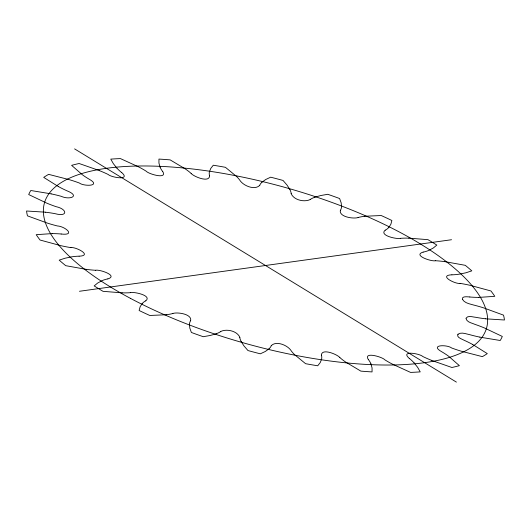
<?xml version="1.0" encoding="UTF-8"?>
<svg xmlns="http://www.w3.org/2000/svg" width="531" height="531" viewBox="0 0 531 531"><rect width="100%" height="100%" fill="white"/><g stroke="black" fill="none" stroke-linecap="round" stroke-linejoin="round"><path stroke-width="0.8" d="M189.454 324.229L189.826 328.131L191.386 332.472A247.4 86.639 15.8 0 0 203.24 336.707L210.322 335.453L216.203 333.78M341.546 206.771L341.174 202.869L339.614 198.528A247.4 86.639 15.8 0 0 327.76 194.293L320.678 195.547L314.797 197.22M466.032 318.474C466.729 322.264 471.92 322.961 474.933 324.355A54.315 19.023 15.8 0 1 484.504 327.999L502.293 336.442A247.4 86.639 15.8 0 1 500.222 340.497L479.851 337.145M466.072 318.182C467.964 315.109 472.889 317.126 475.849 317.319A53.81 18.844 15.8 0 0 485.712 318.799M259.778 185.332C254.9 190.383 244.36 186.122 240.424 181.104A53.81 18.844 15.8 0 0 236.733 176.644M271.222 345.668C276.107 340.65 286.647 344.891 290.576 349.896A53.81 18.844 15.8 0 0 294.267 354.356M190.642 320.731C192.162 314.073 177.606 311.916 172.847 313.456M340.358 210.269C338.811 216.933 353.354 219.084 358.153 217.544M142.195 303.54L140.124 306.772L139.109 310.502A247.4 86.639 15.8 0 0 149.769 315.467L166.263 314.75M388.805 227.46L390.876 224.228L391.891 220.498A247.4 86.639 15.8 0 0 381.231 215.533L364.737 216.25M458.014 334.178C455.883 337.344 462.083 339.043 464.134 340.265A54.315 19.023 15.8 0 1 472.61 344.46M457.861 334.331C461.213 331.742 465.972 333.939 469.669 334.656A53.81 18.844 15.8 0 0 479.851 337.125M261.995 182.153L265.712 179.511L270.677 177.188A247.4 86.639 15.8 0 1 283.03 180.447L287.072 185.14L289.873 189.501M269.005 348.847L265.288 351.489L260.323 353.812A247.4 86.639 15.8 0 1 247.97 350.553L243.928 345.86L241.127 341.499M310.27 199.523C304.27 202.477 293.736 200.041 291.134 193.596M220.73 331.477C226.724 328.536 237.257 330.979 239.866 337.404M145.773 300.851C152.397 295.515 133.825 291.532 130.341 292.647M385.227 230.149C378.603 235.485 397.175 239.468 400.659 238.353M107.866 278.914C118.639 275.616 99.27 269.257 95.699 270.259M423.134 252.086C412.361 255.384 431.73 261.743 435.301 260.741M79.464 291.273L451.536 239.727M79.112 256.201C92.998 255.597 75.681 246.742 70.922 247.592M451.888 274.799C438.002 275.403 455.319 284.258 460.078 283.408M52.191 233.594L36.214 234.675A247.4 86.639 15.8 0 0 40.044 240.025L60.839 245.661A54.315 19.023 15.8 0 0 70.935 247.619M478.809 297.406L494.786 296.325A247.4 86.639 15.8 0 0 490.956 290.975L470.161 285.339A54.315 19.023 15.8 0 0 460.065 283.381M408.903 238.147L427.973 239.673A247.4 86.639 15.8 0 1 436.827 245.083L433.296 247.997L428.895 250.353A53.81 18.844 15.8 0 1 423.187 252.112M122.097 292.853L103.027 291.327A247.4 86.639 15.8 0 1 94.173 285.917L97.704 283.003L102.105 280.647A53.81 18.844 15.8 0 1 107.813 278.888M61.191 234.025C76.51 235.724 64.702 226.239 57.448 225.974A54.315 19.023 15.8 0 1 47.325 223.086L27.459 215.851A247.4 86.639 15.8 0 1 26.55 211.006L45.268 212.174M469.809 296.975C467.698 296.882 461.18 295.767 462.554 299.53M485.732 318.826L504.45 319.994A247.4 86.639 15.8 0 0 503.541 315.149L483.688 307.894A54.315 19.023 15.8 0 0 473.552 305.006C469.676 303.858 464.605 303.155 462.448 299.311M444.739 261.63L465.269 265.321A247.4 86.639 15.8 0 1 471.8 270.856L465.966 272.775L459.488 274.129A53.81 18.844 15.8 0 1 451.927 274.832M86.261 269.37L65.731 265.679A247.4 86.639 15.8 0 1 59.2 260.144L65.034 258.225L71.512 256.871A53.81 18.844 15.8 0 1 79.073 256.168M51.149 193.855L30.778 190.503A247.4 86.639 15.8 0 0 28.707 194.558L46.469 203.015A54.315 19.023 15.8 0 0 56.054 206.665C67.391 209.055 68.114 217.225 55.151 213.681A53.81 18.844 15.8 0 0 45.288 212.201M99.204 170.531L79.112 163.508A247.4 86.639 15.8 0 0 71.612 165.347L82.278 174.679A54.315 19.023 15.8 0 0 89.155 179.186C101.939 186.308 83.938 186.587 79.371 183.029A53.81 18.844 15.8 0 0 69.475 179.717L48.64 174.36A247.4 86.639 15.8 0 0 43.715 177.394L58.357 186.554M431.796 360.469L451.888 367.492A247.4 86.639 15.8 0 0 459.388 365.653L448.722 356.321A54.315 19.023 15.8 0 0 441.845 351.814C429.061 344.692 447.062 344.413 451.629 347.971A53.81 18.844 15.8 0 0 461.525 351.283L482.36 356.64A247.4 86.639 15.8 0 0 487.285 353.606L472.643 344.446M74.592 148.886L456.408 382.114M409.215 358.365C399.856 350.082 419.968 353.6 422.762 356.493A53.81 18.844 15.8 0 0 431.816 360.456M121.785 172.635C131.144 180.918 111.032 177.4 108.238 174.507A53.81 18.844 15.8 0 0 99.184 170.544M191.173 173.518C194.087 176.763 209.38 183.056 209.626 175.801M339.827 357.482C336.913 354.237 321.62 347.944 321.374 355.199M236.78 176.65L225.423 167.311A247.4 86.639 15.8 0 0 213.289 165.221L210.734 168.473L209.4 171.931A54.315 19.023 15.8 0 0 209.559 175.788M294.22 354.35L305.577 363.689A247.4 86.639 15.8 0 0 317.711 365.779L320.266 362.527L321.6 359.069A54.315 19.023 15.8 0 0 321.441 355.212M414.147 362.919L417.665 367.366L420.22 371.879A247.4 86.639 15.8 0 1 410.582 372.41L392.409 364.127A53.81 18.844 15.8 0 1 384.716 359.733C382.619 357.051 363.138 351.223 368.282 359.514M116.853 168.081L113.335 163.634L110.78 159.121A247.4 86.639 15.8 0 1 120.418 158.59L138.591 166.873A53.81 18.844 15.8 0 1 146.284 171.267C148.381 173.949 167.862 179.777 162.718 171.486M370.937 363.848L372.058 367.923L372.058 371.919A247.4 86.639 15.8 0 1 360.854 371.123L345.641 362.042A53.81 18.844 15.8 0 1 339.774 357.482M160.063 167.152L158.942 163.077L158.942 159.081A247.4 86.639 15.8 0 1 170.146 159.877L185.359 168.958A53.81 18.844 15.8 0 1 191.226 173.518M162.659 171.48A53.81 18.844 15.8 0 1 160.11 167.159M121.725 172.635A54.315 19.023 15.8 0 1 116.9 168.088M58.39 186.54A54.315 19.023 15.8 0 0 66.833 190.748C80.845 196.231 69.442 200.16 61.331 196.344A53.81 18.844 15.8 0 0 51.149 193.875M52.224 233.62A53.81 18.844 15.8 0 1 61.171 233.998M95.726 270.286A54.315 19.023 15.8 0 1 86.248 269.35M130.387 292.674A54.315 19.023 15.8 0 1 122.07 292.833M142.248 303.559A53.81 18.844 15.8 0 1 145.72 300.825M172.9 313.482A54.315 19.023 15.8 0 1 166.23 314.724M189.507 324.235A53.81 18.844 15.8 0 1 190.583 320.711M220.79 331.503A54.315 19.023 15.8 0 1 216.157 333.76M241.18 341.506A53.81 18.844 15.8 0 1 239.8 337.384M271.281 345.688A54.315 19.023 15.8 0 1 268.951 348.827M368.341 359.52A54.315 19.023 15.8 0 1 370.89 363.841M409.275 358.365A54.315 19.023 15.8 0 1 414.1 362.912M478.776 297.38A53.81 18.844 15.8 0 1 469.829 297.002M435.274 260.714A54.315 19.023 15.8 0 1 444.752 261.65M400.613 238.326A54.315 19.023 15.8 0 1 408.93 238.167M388.752 227.441A53.81 18.844 15.8 0 1 385.28 230.175M358.1 217.518A54.315 19.023 15.8 0 1 364.77 216.276M341.493 206.765A53.81 18.844 15.8 0 1 340.417 210.289M310.21 199.497A54.315 19.023 15.8 0 1 314.843 197.24M289.82 189.494A53.81 18.844 15.8 0 1 291.2 193.616M259.719 185.312A54.315 19.023 15.8 0 1 262.048 182.173M130.453 298.362A229.731 80.453 15.8 0 0 485.759 330.428A229.731 80.453 15.8 0 0 180.281 167.71A229.731 80.453 15.8 0 0 130.453 298.362"/></g></svg>
